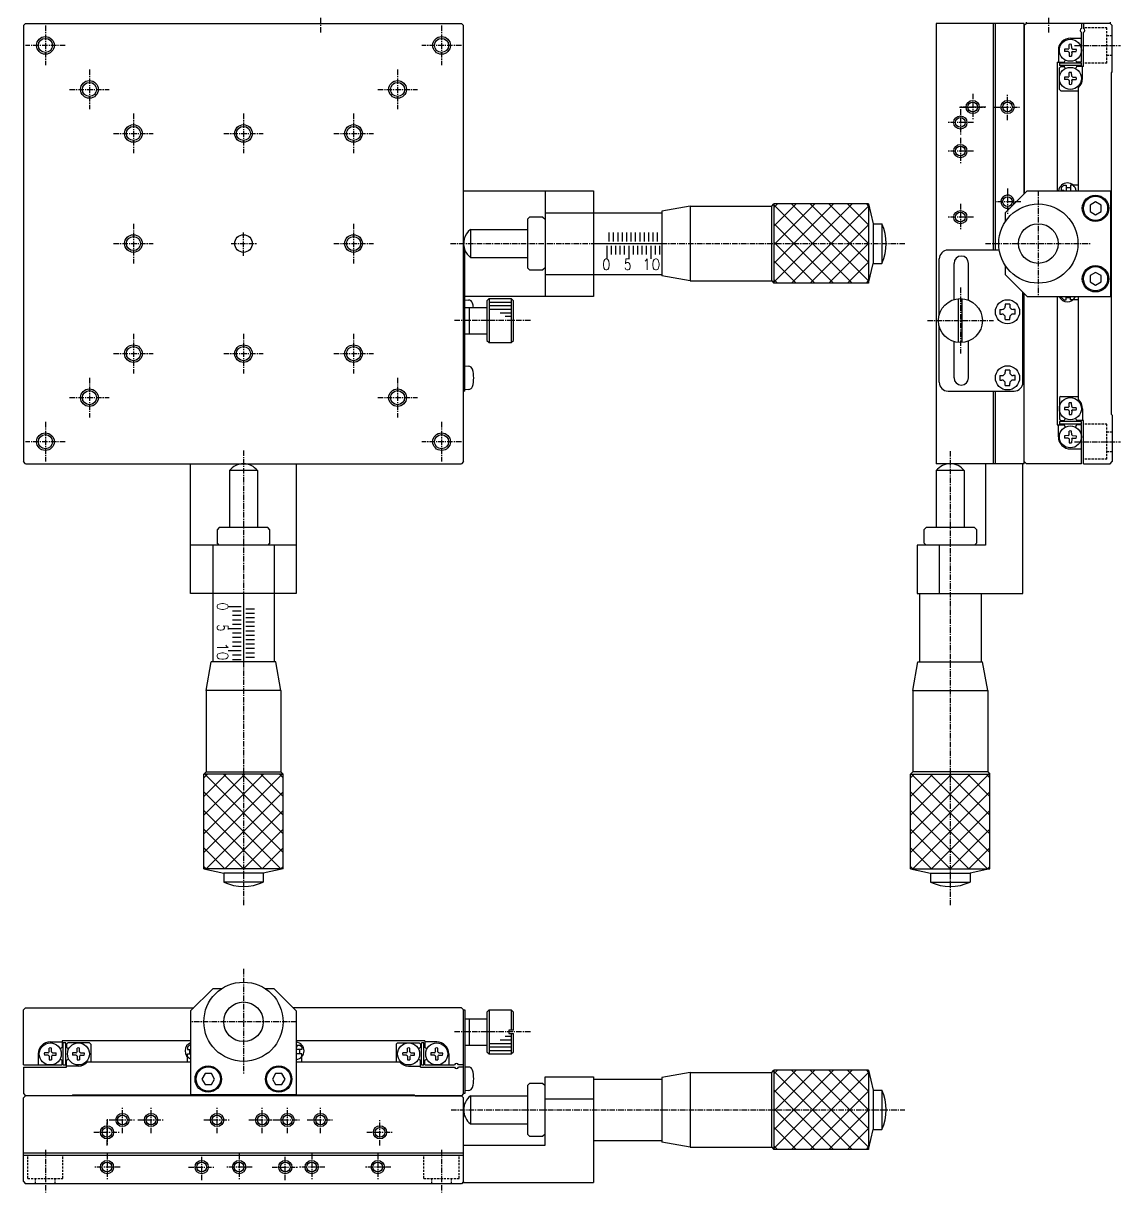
# Model space of a CAD drawing. Extents: x 1472 to 2045, y -739 to -339.
# Drawn here: x 1795.5 to 2044.7, y -738.5 to -473 of the extents above; entities that cross this region are included whole.
import ezdxf

# ---------------------------------------------------------------- set-up
doc = ezdxf.new("R2010")
doc.units = 0
doc.linetypes.add('CENTER', pattern=[2, 1.25, -0.25, 0.25, -0.25])
doc.linetypes.add('DASHED', pattern=[0.75, 0.5, -0.25])
doc.layers.get('0').update_dxf_attribs({"linetype": 'CONTINUOUS'})
doc.layers.add('CENTER', color=1, linetype='CENTER')
doc.styles.get("Standard").update_dxf_attribs({"font": 'TXT', "bigfont": 'BIGFONT'})

msp = doc.modelspace()

# ---------------------------------------------------------------- linework, layer by layer
for p, q in [((1795.47, -473.48), (1795.97, -472.98)), ((1795.47, -473.48), (1795.47, -572.48)), ((1795.97, -472.98), (1894.97, -472.98)), ((1895.47, -473.48), (1894.97, -472.98)), ((1895.47, -572.48), (1895.47, -473.48)), ((1895.47, -510.98), (1924.97, -510.98)), ((1913.97, -510.98), (1913.97, -534.98)), ((1924.97, -510.98), (1924.97, -534.98)), ((1946.97, -514.48), (1940.47, -515.63)), ((1946.97, -514.48), (1965.47, -514.48)), ((1946.97, -514.48), (1946.97, -531.48)), ((1965.47, -514.48), (1965.97, -513.98)), ((1987.47, -513.98), (1965.97, -513.98)), ((1987.47, -513.98), (1988.47, -518.48)), ((1910.47, -516.98), (1909.97, -517.48)), ((1909.97, -517.48), (1909.97, -528.48)), ((1913.47, -516.98), (1910.47, -516.98)), ((1913.47, -516.98), (1913.97, -517.48)), ((1913.97, -515.98), (1924.97, -515.98)), ((1924.97, -515.98), (1940.47, -515.98)), ((1940.47, -515.63), (1940.47, -530.34)), ((1897.04, -519.81), (1909.97, -519.81)), ((1988.47, -518.48), (1990.47, -518.48)), ((1895.77, -524.48), (1895.47, -524.48)), ((1895.77, -556.48), (1895.77, -524.48)), ((1897.04, -526.16), (1909.97, -526.16)), ((1987.47, -531.98), (1988.47, -527.48)), ((1988.47, -527.48), (1990.47, -527.48)), ((1909.97, -528.48), (1910.47, -528.98)), ((1910.47, -528.98), (1913.47, -528.98)), ((1913.97, -528.48), (1913.47, -528.98)), ((1913.97, -529.98), (1924.97, -529.98)), ((1924.97, -529.98), (1940.47, -529.98)), ((1946.97, -531.48), (1940.47, -530.34)), ((1946.97, -531.48), (1965.47, -531.48)), ((1965.47, -531.48), (1965.97, -531.98)), ((1987.47, -531.98), (1965.97, -531.98)), ((1924.97, -534.98), (1895.77, -534.98)), ((1895.77, -535.73), (1896.62, -535.81)), ((1901.27, -535.48), (1900.77, -535.98)), ((1900.77, -535.98), (1900.77, -544.98)), ((1901.27, -535.48), (1906.27, -535.48)), ((1906.77, -535.98), (1906.27, -535.48)), ((1906.77, -544.98), (1906.77, -535.98)), ((1895.77, -537.48), (1900.77, -537.48)), ((1896.77, -537.48), (1896.77, -543.48)), ((1895.77, -543.48), (1900.77, -543.48)), ((1900.77, -544.98), (1901.27, -545.48)), ((1901.27, -545.48), (1906.27, -545.48)), ((1906.27, -545.48), (1906.77, -544.98)), ((1895.77, -550.73), (1896.62, -550.81)), ((1895.77, -556.48), (1895.47, -556.48)), ((1896.62, -556.16), (1895.77, -556.23)), ((1795.97, -572.98), (1795.47, -572.48)), ((1795.97, -572.98), (1894.97, -572.98)), ((1833.47, -602.48), (1833.47, -572.98)), ((1857.47, -572.98), (1857.47, -602.48)), ((1895.47, -572.48), (1894.97, -572.98)), ((1842.3, -574.55), (1842.3, -587.48)), ((1848.65, -574.55), (1848.65, -587.48)), ((1839.97, -587.48), (1839.47, -587.98)), ((1839.47, -587.98), (1839.47, -590.98)), ((1850.97, -587.48), (1839.97, -587.48)), ((1851.47, -587.98), (1850.97, -587.48)), ((1851.47, -590.98), (1851.47, -587.98)), ((1857.47, -591.48), (1833.47, -591.48)), ((1838.47, -591.48), (1838.47, -602.48)), ((1839.97, -591.48), (1839.47, -590.98)), ((1851.47, -590.98), (1850.97, -591.48)), ((1852.47, -591.48), (1852.47, -602.48)), ((1857.47, -602.48), (1833.47, -602.48)), ((1838.47, -602.48), (1838.47, -617.98)), ((1852.47, -602.48), (1852.47, -617.98)), ((1836.97, -624.48), (1838.12, -617.98)), ((1852.82, -617.98), (1838.12, -617.98)), ((1853.97, -624.48), (1852.82, -617.98)), ((1836.97, -624.48), (1836.97, -642.98)), ((1853.97, -624.48), (1836.97, -624.48)), ((1853.97, -624.48), (1853.97, -642.98)), ((1836.97, -642.98), (1836.47, -643.48)), ((1836.47, -664.98), (1836.47, -643.48)), ((1853.97, -642.98), (1854.47, -643.48)), ((1854.47, -664.98), (1854.47, -643.48)), ((1836.47, -664.98), (1840.97, -665.98)), ((1840.97, -665.98), (1840.97, -667.98)), ((1854.47, -664.98), (1849.97, -665.98)), ((1849.97, -665.98), (1849.97, -667.98))]:
    msp.add_line(p, q)
at = {"color": 7, "linetype": 'CONTINUOUS'}
for p, q in [((2022.82, -472.98), (2002.82, -472.98)), ((2002.82, -472.98), (2002.82, -572.98)), ((2015.82, -524.48), (2015.82, -472.98)), ((2016.32, -524.48), (2016.32, -472.98)), ((2023.32, -472.98), (2022.82, -473.48)), ((2022.82, -511.68), (2022.82, -472.98)), ((2022.82, -473.48), (2022.82, -511.68)), ((2023.32, -472.98), (2023.32, -472.68)), ((2042.32, -472.98), (2023.32, -472.98)), ((2035.82, -472.98), (2035.82, -474.13)), ((2035.82, -481.79), (2035.82, -475.05)), ((2036.32, -472.98), (2036.32, -474.13)), ((2036.32, -482.79), (2036.32, -475.05)), ((2042.32, -472.68), (2042.32, -472.98)), ((2042.32, -472.98), (2042.82, -473.48)), ((2042.82, -483.98), (2042.82, -473.48)), ((2033.05, -478.6), (2033.06, -477.76)), ((2033.32, -476.33), (2035.82, -476.33)), ((2033.6, -478.6), (2033.58, -477.76)), ((2030.57, -479.08), (2030.57, -481.78)), ((2032.82, -478.81), (2032, -478.82)), ((2032.82, -479.36), (2032, -479.34)), ((2032.82, -478.81), (2032.99, -478.74)), ((2032.82, -479.36), (2032.99, -479.43)), ((2033.05, -478.6), (2032.99, -478.74)), ((2033.05, -479.56), (2032.99, -479.43)), ((2033.05, -479.56), (2033.06, -480.41)), ((2033.6, -479.56), (2033.58, -480.41)), ((2033.6, -478.6), (2033.66, -478.74)), ((2033.6, -479.56), (2033.66, -479.43)), ((2033.82, -478.81), (2033.66, -478.74)), ((2033.82, -479.36), (2033.66, -479.43)), ((2033.82, -478.81), (2034.65, -478.82)), ((2033.82, -479.36), (2034.65, -479.34)), ((2030.32, -481.78), (2030.32, -510.98)), ((2030.32, -481.78), (2031.91, -481.78)), ((2030.82, -481.98), (2030.82, -482.58)), ((2035.82, -481.98), (2030.82, -481.98)), ((2035.82, -482.58), (2030.82, -482.58)), ((2031.12, -482.78), (2030.82, -483.08)), ((2030.82, -487.98), (2030.82, -483.08)), ((2031.12, -482.78), (2031.91, -482.78)), ((2035.82, -481.78), (2034.74, -481.78)), ((2036.32, -482.78), (2034.74, -482.78)), ((2035.82, -482.58), (2035.82, -481.98)), ((2036.07, -485.48), (2036.07, -482.78)), ((2032.82, -485.21), (2032, -485.22)), ((2032.82, -485.76), (2032, -485.74)), ((2032.82, -485.21), (2032.99, -485.14)), ((2032.82, -485.76), (2032.99, -485.83)), ((2033.05, -485), (2032.99, -485.14)), ((2033.05, -485.96), (2032.99, -485.83)), ((2033.05, -485), (2033.06, -484.16)), ((2033.6, -485), (2033.58, -484.16)), ((2033.6, -485), (2033.66, -485.14)), ((2033.6, -485.96), (2033.66, -485.83)), ((2033.82, -485.76), (2033.66, -485.83)), ((2033.82, -485.21), (2034.65, -485.22)), ((2033.82, -485.76), (2034.65, -485.74)), ((2042.62, -484.18), (2042.82, -483.98)), ((2042.62, -561.78), (2042.62, -484.18)), ((2031.12, -488.28), (2030.82, -487.98)), ((2031.12, -488.28), (2035.12, -488.28)), ((2033.05, -485.96), (2033.06, -486.81)), ((2033.6, -485.96), (2033.58, -486.81)), ((2035.12, -510.98), (2035.12, -487.56)), ((2031.82, -509.73), (2031.32, -510.23)), ((2031.82, -509.73), (2032.32, -509.73)), ((2032.32, -509.73), (2032.32, -510.98)), ((2033.32, -509.73), (2033.32, -510.98)), ((2035.12, -509.73), (2033.32, -509.73)), ((2023.52, -510.98), (2018.52, -515.98)), ((2023.52, -510.98), (2042.52, -510.98)), ((2031.32, -510.83), (2031.32, -510.23)), ((2031.32, -510.83), (2031.82, -510.83)), ((2031.82, -510.98), (2031.82, -510.83)), ((2032.32, -510.23), (2033.32, -510.23)), ((2042.52, -534.98), (2042.52, -510.98)), ((2039.02, -513.54), (2037.77, -514.26)), ((2037.77, -514.26), (2037.77, -515.7)), ((2040.27, -514.26), (2039.02, -513.54)), ((2040.27, -515.7), (2040.27, -514.26)), ((2018.52, -515.98), (2018.52, -518.01)), ((2037.77, -515.7), (2039.02, -516.43)), ((2039.02, -516.43), (2040.27, -515.7)), ((2017.15, -524.48), (2005.52, -524.48)), ((2003.52, -539.08), (2003.52, -526.48)), ((2006.87, -535.7), (2006.87, -527.48)), ((2010.17, -535.84), (2010.17, -527.48)), ((2018.52, -527.96), (2018.52, -529.98)), ((2018.52, -529.98), (2023.52, -534.98)), ((2039.02, -529.54), (2037.77, -530.26)), ((2037.77, -530.26), (2037.77, -531.7)), ((2040.27, -530.26), (2039.02, -529.54)), ((2040.27, -531.7), (2040.27, -530.26)), ((2037.77, -531.7), (2039.02, -532.43)), ((2039.02, -532.43), (2040.27, -531.7)), ((2007.92, -545.47), (2007.92, -535.5)), ((2008.72, -545.47), (2008.72, -535.5)), ((2022.52, -554.48), (2022.52, -533.98)), ((2022.82, -572.48), (2022.82, -534.28)), ((2022.82, -572.98), (2022.82, -534.28)), ((2023.52, -534.98), (2042.52, -534.98)), ((2030.32, -534.98), (2030.32, -564.18)), ((2031.32, -534.98), (2031.32, -535.23)), ((2031.82, -535.73), (2031.32, -535.23)), ((2031.82, -535.73), (2032.32, -535.73)), ((2032.32, -535.73), (2032.32, -534.98)), ((2032.32, -535.23), (2033.32, -535.23)), ((2033.32, -535.73), (2033.32, -534.98)), ((2035.12, -535.73), (2033.32, -535.73)), ((2035.12, -558.4), (2035.12, -534.98)), ((2017.27, -537.98), (2017.27, -538.98)), ((2017.27, -537.98), (2017.72, -537.98)), ((2017.27, -538.98), (2017.72, -538.98)), ((2019.52, -536.73), (2018.52, -536.73)), ((2018.52, -536.73), (2018.52, -537.18)), ((2019.52, -536.73), (2019.52, -537.18)), ((2020.77, -537.98), (2020.32, -537.98)), ((2020.77, -538.98), (2020.32, -538.98)), ((2020.77, -538.98), (2020.77, -537.98)), ((2018.52, -540.23), (2018.52, -539.78)), ((2018.52, -540.23), (2019.52, -540.23)), ((2019.52, -540.23), (2019.52, -539.78)), ((2003.52, -554.48), (2003.52, -541.88)), ((2006.87, -553.48), (2006.87, -545.27)), ((2010.17, -553.48), (2010.17, -545.13)), ((2019.52, -551.73), (2018.52, -551.73)), ((2018.52, -551.73), (2018.52, -552.18)), ((2019.52, -551.73), (2019.52, -552.18)), ((2017.27, -552.98), (2017.27, -553.98)), ((2017.27, -552.98), (2017.72, -552.98)), ((2017.27, -553.98), (2017.72, -553.98)), ((2018.52, -555.23), (2018.52, -554.78)), ((2019.52, -555.23), (2019.52, -554.78)), ((2020.77, -552.98), (2020.32, -552.98)), ((2020.77, -553.98), (2020.32, -553.98)), ((2020.77, -553.98), (2020.77, -552.98)), ((2005.52, -556.48), (2020.52, -556.48)), ((2015.82, -572.98), (2015.82, -556.48)), ((2016.32, -572.98), (2016.32, -556.48)), ((2018.52, -555.23), (2019.52, -555.23)), ((2031.12, -557.68), (2030.82, -557.98)), ((2030.82, -557.98), (2030.82, -562.88)), ((2031.12, -557.68), (2035.12, -557.68)), ((2032.82, -560.2), (2032, -560.22)), ((2032.82, -560.2), (2032.99, -560.13)), ((2033.05, -560), (2032.99, -560.13)), ((2033.05, -560), (2033.06, -559.15)), ((2033.6, -560), (2033.58, -559.15)), ((2033.6, -560), (2033.66, -560.13)), ((2033.82, -560.2), (2033.66, -560.13)), ((2033.82, -560.2), (2034.65, -560.22)), ((2031.12, -563.18), (2030.82, -562.88)), ((2032.82, -560.75), (2032, -560.74)), ((2032.82, -560.75), (2032.99, -560.82)), ((2033.05, -560.96), (2032.99, -560.82)), ((2033.05, -560.96), (2033.06, -561.8)), ((2033.6, -560.96), (2033.58, -561.8)), ((2033.6, -560.96), (2033.66, -560.82)), ((2033.82, -560.75), (2033.66, -560.82)), ((2033.82, -560.75), (2034.65, -560.74)), ((2036.07, -560.48), (2036.07, -563.18)), ((2042.62, -561.78), (2042.82, -561.98)), ((2042.82, -561.98), (2042.82, -572.48)), ((2030.32, -564.18), (2031.91, -564.18)), ((2030.57, -566.88), (2030.57, -564.18)), ((2030.82, -563.38), (2030.82, -563.98)), ((2035.82, -563.38), (2030.82, -563.38)), ((2035.82, -563.98), (2030.82, -563.98)), ((2031.12, -563.18), (2031.91, -563.18)), ((2033.05, -566.4), (2033.06, -565.55)), ((2033.6, -566.4), (2033.58, -565.55)), ((2036.32, -563.18), (2034.74, -563.18)), ((2035.82, -564.18), (2034.74, -564.18)), ((2035.82, -563.98), (2035.82, -563.38)), ((2035.82, -572.98), (2035.82, -564.18)), ((2036.32, -572.98), (2036.32, -563.18)), ((2032.82, -566.6), (2032, -566.62)), ((2032.82, -567.15), (2032, -567.14)), ((2032.82, -566.6), (2032.99, -566.53)), ((2032.82, -567.15), (2032.99, -567.22)), ((2033.05, -566.4), (2032.99, -566.53)), ((2033.05, -567.36), (2032.99, -567.22)), ((2033.05, -567.36), (2033.06, -568.2)), ((2033.6, -567.36), (2033.58, -568.2)), ((2033.6, -566.4), (2033.66, -566.53)), ((2033.6, -567.36), (2033.66, -567.22)), ((2033.82, -566.6), (2033.66, -566.53)), ((2033.82, -567.15), (2033.66, -567.22)), ((2033.82, -566.6), (2034.65, -566.62)), ((2033.82, -567.15), (2034.65, -567.14)), ((2033.32, -569.63), (2035.82, -569.63)), ((2022.82, -572.98), (2002.82, -572.98)), ((2014.02, -572.98), (2014.02, -591.48)), ((2022.52, -602.48), (2022.52, -572.98)), ((2023.32, -572.98), (2022.82, -572.48)), ((2035.82, -572.98), (2023.32, -572.98)), ((2036.32, -572.98), (2042.32, -572.98)), ((2042.32, -572.98), (2042.82, -572.48)), ((2002.85, -574.55), (2002.85, -587.48)), ((2009.2, -574.55), (2009.2, -587.48)), ((2000.52, -587.48), (2000.02, -587.98)), ((2000.02, -587.98), (2000.02, -590.98)), ((2011.52, -587.48), (2000.52, -587.48)), ((2012.02, -587.98), (2011.52, -587.48)), ((2012.02, -590.98), (2012.02, -587.98)), ((1998.52, -591.48), (1998.52, -602.48)), ((2014.02, -591.48), (1998.52, -591.48)), ((2000.52, -591.48), (2000.02, -590.98)), ((2003.52, -591.48), (2003.52, -602.48)), ((2012.02, -590.98), (2011.52, -591.48)), ((1998.52, -602.48), (2022.52, -602.48)), ((1999.02, -602.48), (1999.02, -617.98)), ((2013.02, -602.48), (2013.02, -617.98)), ((1997.52, -624.48), (1998.67, -617.98)), ((1998.67, -617.98), (2013.37, -617.98)), ((2014.52, -624.48), (2013.37, -617.98)), ((1997.52, -624.48), (1997.52, -642.98)), ((1997.52, -624.48), (2014.52, -624.48)), ((2014.52, -624.48), (2014.52, -642.98)), ((1997.52, -642.98), (1997.02, -643.48)), ((1997.02, -664.98), (1997.02, -643.48)), ((2014.52, -642.98), (1997.52, -642.98)), ((2014.52, -642.98), (2015.02, -643.48)), ((2015.02, -664.98), (2015.02, -643.48)), ((1997.02, -664.98), (2001.52, -665.98)), ((2001.52, -665.98), (2010.52, -665.98)), ((2001.52, -665.98), (2001.52, -667.98)), ((2015.02, -664.98), (2010.52, -665.98)), ((2010.52, -665.98), (2010.52, -667.98)), ((1838.47, -692.21), (1833.47, -697.21)), ((1840.5, -692.21), (1838.47, -692.21)), ((1852.47, -692.21), (1850.44, -692.21)), ((1857.47, -697.21), (1852.47, -692.21)), ((1795.47, -697.01), (1795.97, -696.51)), ((1795.47, -709.51), (1795.47, -697.01)), ((1795.97, -696.51), (1834.17, -696.51)), ((1833.47, -697.21), (1833.47, -716.21)), ((1894.97, -696.51), (1856.77, -696.51)), ((1857.47, -697.21), (1857.47, -716.21)), ((1895.47, -697.01), (1894.97, -696.51)), ((1895.47, -697.01), (1895.77, -697.01)), ((1895.47, -716.01), (1895.47, -697.01)), ((1895.77, -697.01), (1895.77, -716.01)), ((1901.27, -697.01), (1900.77, -697.51)), ((1900.77, -697.51), (1900.77, -706.51)), ((1901.27, -697.01), (1906.27, -697.01)), ((1906.77, -697.51), (1906.27, -697.01)), ((1906.77, -701.61), (1906.77, -697.51)), ((1895.77, -699.01), (1900.77, -699.01)), ((1896.77, -699.01), (1896.77, -705.01)), ((1906.77, -701.61), (1905.77, -701.61)), ((1905.77, -701.61), (1905.77, -702.41)), ((1905.77, -702.41), (1906.77, -702.41)), ((1906.77, -706.51), (1906.77, -702.41)), ((1801.3, -706.51), (1801.32, -705.68)), ((1801.58, -704.26), (1804.28, -704.26)), ((1801.85, -706.51), (1801.84, -705.68)), ((1833.47, -704.01), (1804.28, -704.01)), ((1804.28, -704.01), (1804.28, -705.59)), ((1805.08, -704.51), (1804.48, -704.51)), ((1804.48, -709.51), (1804.48, -704.51)), ((1805.08, -709.51), (1805.08, -704.51)), ((1805.28, -704.81), (1805.58, -704.51)), ((1805.28, -704.81), (1805.28, -705.59)), ((1810.48, -704.51), (1805.58, -704.51)), ((1807.7, -706.51), (1807.72, -705.68)), ((1808.25, -706.51), (1808.24, -705.68)), ((1810.78, -704.81), (1810.48, -704.51)), ((1810.78, -704.81), (1810.78, -708.81)), ((1832.72, -705.51), (1833.22, -705.01)), ((1832.72, -705.51), (1832.72, -706.01)), ((1832.72, -706.01), (1833.47, -706.01)), ((1833.47, -705.01), (1833.22, -705.01)), ((1833.22, -706.01), (1833.22, -707.01)), ((1886.67, -704.01), (1857.47, -704.01)), ((1857.47, -705.51), (1857.62, -705.51)), ((1858.72, -706.01), (1857.47, -706.01)), ((1857.62, -705.01), (1858.22, -705.01)), ((1857.62, -705.01), (1857.62, -705.51)), ((1858.72, -705.51), (1858.22, -705.01)), ((1858.22, -706.01), (1858.22, -707.01)), ((1858.72, -705.51), (1858.72, -706.01)), ((1880.17, -704.81), (1880.47, -704.51)), ((1880.17, -704.81), (1880.17, -708.81)), ((1880.47, -704.51), (1885.37, -704.51)), ((1882.7, -706.51), (1882.71, -705.68)), ((1883.24, -706.51), (1883.23, -705.68)), ((1885.67, -704.81), (1885.37, -704.51)), ((1885.67, -704.81), (1885.67, -705.59)), ((1886.47, -704.51), (1885.87, -704.51)), ((1885.87, -709.51), (1885.87, -704.51)), ((1886.47, -709.51), (1886.47, -704.51)), ((1886.67, -704.01), (1886.67, -705.59)), ((1889.37, -704.26), (1886.67, -704.26)), ((1889.1, -706.51), (1889.11, -705.68)), ((1889.64, -706.51), (1889.63, -705.68)), ((1895.77, -705.01), (1900.77, -705.01)), ((1798.83, -707.01), (1798.83, -709.51)), ((1801.09, -706.73), (1800.25, -706.75)), ((1801.09, -707.28), (1800.25, -707.27)), ((1801.09, -706.73), (1801.23, -706.67)), ((1801.09, -707.28), (1801.23, -707.34)), ((1801.3, -706.51), (1801.23, -706.67)), ((1801.3, -707.51), (1801.23, -707.34)), ((1801.3, -707.51), (1801.32, -708.33)), ((1801.85, -707.51), (1801.84, -708.33)), ((1801.85, -706.51), (1801.92, -706.67)), ((1801.85, -707.51), (1801.92, -707.34)), ((1802.06, -706.73), (1801.92, -706.67)), ((1802.06, -707.28), (1801.92, -707.34)), ((1802.06, -706.73), (1802.9, -706.75)), ((1802.06, -707.28), (1802.9, -707.27)), ((1804.28, -709.51), (1804.28, -708.42)), ((1805.28, -710.01), (1805.28, -708.42)), ((1807.49, -706.73), (1806.65, -706.75)), ((1807.49, -707.28), (1806.65, -707.27)), ((1807.49, -706.73), (1807.63, -706.67)), ((1807.49, -707.28), (1807.63, -707.34)), ((1807.7, -706.51), (1807.63, -706.67)), ((1807.7, -707.51), (1807.63, -707.34)), ((1807.7, -707.51), (1807.72, -708.33)), ((1808.25, -707.51), (1808.24, -708.33)), ((1808.25, -706.51), (1808.32, -706.67)), ((1808.25, -707.51), (1808.32, -707.34)), ((1808.46, -706.73), (1808.32, -706.67)), ((1808.46, -707.28), (1808.32, -707.34)), ((1808.46, -706.73), (1809.3, -706.75)), ((1808.46, -707.28), (1809.3, -707.27)), ((1810.06, -708.81), (1833.47, -708.81)), ((1832.72, -707.01), (1833.47, -707.01)), ((1832.72, -708.81), (1832.72, -707.01)), ((1858.72, -707.01), (1857.47, -707.01)), ((1857.47, -708.81), (1880.89, -708.81)), ((1858.72, -708.81), (1858.72, -707.01)), ((1882.49, -706.73), (1881.65, -706.75)), ((1882.49, -707.28), (1881.65, -707.27)), ((1882.49, -706.73), (1882.62, -706.67)), ((1882.49, -707.28), (1882.62, -707.34)), ((1882.7, -706.51), (1882.62, -706.67)), ((1882.7, -707.51), (1882.62, -707.34)), ((1882.7, -707.51), (1882.71, -708.33)), ((1883.24, -707.51), (1883.23, -708.33)), ((1883.24, -706.51), (1883.32, -706.67)), ((1883.45, -706.73), (1883.32, -706.67)), ((1883.45, -707.28), (1883.32, -707.34)), ((1883.45, -706.73), (1884.29, -706.75)), ((1883.45, -707.28), (1884.29, -707.27)), ((1885.67, -710.01), (1885.67, -708.42)), ((1886.67, -709.51), (1886.67, -708.42)), ((1888.89, -706.73), (1888.05, -706.75)), ((1888.89, -707.28), (1888.05, -707.27)), ((1888.89, -706.73), (1889.02, -706.67)), ((1888.89, -707.28), (1889.02, -707.34)), ((1889.1, -706.51), (1889.02, -706.67)), ((1889.1, -707.51), (1889.02, -707.34)), ((1889.1, -707.51), (1889.11, -708.33)), ((1889.64, -707.51), (1889.63, -708.33)), ((1889.64, -706.51), (1889.72, -706.67)), ((1889.64, -707.51), (1889.72, -707.34)), ((1889.85, -706.73), (1889.72, -706.67)), ((1889.85, -707.28), (1889.72, -707.34)), ((1889.85, -706.73), (1890.69, -706.75)), ((1889.85, -707.28), (1890.69, -707.27)), ((1892.12, -707.01), (1892.12, -709.51)), ((1900.77, -706.51), (1901.27, -707.01)), ((1901.27, -707.01), (1906.27, -707.01)), ((1906.27, -707.01), (1906.77, -706.51)), ((1795.47, -709.51), (1804.27, -709.51)), ((1795.47, -710.01), (1805.27, -710.01)), ((1795.47, -710.01), (1795.47, -716.01)), ((1804.48, -709.51), (1805.08, -709.51)), ((1807.98, -709.76), (1805.28, -709.76)), ((1836.75, -711.46), (1836.03, -712.71)), ((1838.19, -711.46), (1836.75, -711.46)), ((1838.91, -712.71), (1838.19, -711.46)), ((1852.75, -711.46), (1852.03, -712.71)), ((1854.19, -711.46), (1852.75, -711.46)), ((1854.91, -712.71), (1854.19, -711.46)), ((1882.97, -709.76), (1885.67, -709.76)), ((1885.66, -710.01), (1893.41, -710.01)), ((1885.87, -709.51), (1886.47, -709.51)), ((1886.66, -709.51), (1893.41, -709.51)), ((1895.47, -709.51), (1894.32, -709.51)), ((1895.47, -710.01), (1894.32, -710.01)), ((1895.77, -709.91), (1896.62, -709.98)), ((1946.97, -711.21), (1940.47, -712.35)), ((1946.97, -711.21), (1965.47, -711.21)), ((1946.97, -711.21), (1946.97, -728.21)), ((1965.47, -711.21), (1965.97, -710.71)), ((1987.47, -710.71), (1965.97, -710.71)), ((1987.47, -710.71), (1988.47, -715.21)), ((1836.03, -712.71), (1836.75, -713.96)), ((1836.75, -713.96), (1838.19, -713.96)), ((1838.19, -713.96), (1838.91, -712.71)), ((1852.03, -712.71), (1852.75, -713.96)), ((1852.75, -713.96), (1854.19, -713.96)), ((1854.19, -713.96), (1854.91, -712.71)), ((1910.47, -713.71), (1909.97, -714.21)), ((1909.97, -714.21), (1909.97, -725.21)), ((1913.47, -713.71), (1910.47, -713.71)), ((1913.47, -713.71), (1913.97, -714.21)), ((1913.97, -712.21), (1924.97, -712.21)), ((1913.97, -727.71), (1913.97, -712.21)), ((1924.97, -712.21), (1924.97, -736.21)), ((1924.97, -712.71), (1940.47, -712.71)), ((1940.47, -712.35), (1940.47, -727.06)), ((1795.47, -716.01), (1795.97, -716.51)), ((1795.97, -716.51), (1795.47, -717.01)), ((1894.97, -716.51), (1795.97, -716.51)), ((1806.47, -716.51), (1795.97, -716.51)), ((1806.67, -716.31), (1806.47, -716.51)), ((1806.67, -716.31), (1884.27, -716.31)), ((1833.47, -716.21), (1857.47, -716.21)), ((1884.27, -716.31), (1884.47, -716.51)), ((1884.47, -716.51), (1894.97, -716.51)), ((1895.47, -716.01), (1894.97, -716.51)), ((1895.47, -717.01), (1894.97, -716.51)), ((1895.77, -716.01), (1895.47, -716.01)), ((1896.62, -715.34), (1895.77, -715.41)), ((1897.04, -716.53), (1909.97, -716.53)), ((1988.47, -715.21), (1990.47, -715.21)), ((1795.47, -736.01), (1795.47, -717.01)), ((1895.47, -736.21), (1895.47, -717.01)), ((1913.97, -717.21), (1924.97, -717.21)), ((1897.04, -722.88), (1909.97, -722.88)), ((1987.47, -728.71), (1988.47, -724.21)), ((1988.47, -724.21), (1990.47, -724.21)), ((1909.97, -725.21), (1910.47, -725.71)), ((1910.47, -725.71), (1913.47, -725.71)), ((1913.97, -725.21), (1913.47, -725.71)), ((1924.97, -726.71), (1940.47, -726.71)), ((1946.97, -728.21), (1940.47, -727.06)), ((1795.47, -729.51), (1895.47, -729.51)), ((1795.47, -730.01), (1895.47, -730.01)), ((1895.47, -727.71), (1913.97, -727.71)), ((1946.97, -728.21), (1965.47, -728.21)), ((1965.47, -728.21), (1965.97, -728.71)), ((1987.47, -728.71), (1965.97, -728.71)), ((1795.47, -736.01), (1795.97, -736.51)), ((1894.97, -736.51), (1795.97, -736.51)), ((1895.47, -736.01), (1894.97, -736.51)), ((1895.47, -736.21), (1924.97, -736.21))]:
    msp.add_line(p, q, dxfattribs=at)
at = {"color": 3, "linetype": 'DASHED'}
for p, q in [((2041.62, -473.98), (2036.32, -473.98)), ((2041.62, -481.98), (2041.62, -473.98)), ((2041.62, -475.73), (2042.82, -475.73)), ((2041.62, -480.23), (2042.82, -480.23)), ((2041.62, -481.98), (2036.32, -481.98)), ((2041.62, -563.98), (2036.32, -563.98)), ((2041.62, -571.98), (2041.62, -563.98)), ((2041.62, -565.73), (2042.82, -565.73)), ((2041.62, -570.23), (2042.82, -570.23)), ((2041.62, -571.98), (2036.32, -571.98)), ((1796.47, -735.31), (1796.47, -730.01)), ((1804.47, -735.31), (1804.47, -730.01)), ((1886.47, -735.31), (1886.47, -730.01)), ((1894.47, -735.31), (1894.47, -730.01)), ((1796.47, -735.31), (1804.47, -735.31)), ((1798.22, -736.51), (1798.22, -735.31)), ((1802.72, -736.51), (1802.72, -735.31)), ((1886.47, -735.31), (1894.47, -735.31)), ((1888.22, -736.51), (1888.22, -735.31)), ((1892.72, -736.51), (1892.72, -735.31))]:
    msp.add_line(p, q, dxfattribs=at)
at = {"color": 3, "linetype": 'CONTINUOUS'}
for p, q in [((1965.47, -531.48), (1965.47, -514.48)), ((1965.97, -513.98), (1965.97, -531.98)), ((1965.97, -514.78), (1966.77, -513.98)), ((1965.97, -519.03), (1971.01, -513.98)), ((1965.97, -523.27), (1975.26, -513.98)), ((1965.97, -527.51), (1979.5, -513.98)), ((1965.97, -531.76), (1983.74, -513.98)), ((1965.97, -514.21), (1983.74, -531.98)), ((1969.98, -513.98), (1987.47, -531.47)), ((1969.98, -531.98), (1987.47, -514.5)), ((1974.23, -513.98), (1987.47, -527.23)), ((1978.47, -513.98), (1987.47, -522.98)), ((1982.71, -513.98), (1987.47, -518.74)), ((1986.96, -513.98), (1987.47, -514.5)), ((1987.47, -513.98), (1987.47, -531.98)), ((1897.04, -519.81), (1897.04, -526.16)), ((1965.97, -518.45), (1979.5, -531.98)), ((1974.23, -531.98), (1987.47, -518.74)), ((1988.47, -518.48), (1988.47, -527.48)), ((1990.47, -518.48), (1990.47, -527.48)), ((1924.97, -522.98), (1940.47, -522.98)), ((1928.47, -520.48), (1928.47, -522.48)), ((1929.47, -520.48), (1929.47, -522.48)), ((1930.47, -520.48), (1930.47, -522.48)), ((1931.47, -520.48), (1931.47, -522.48)), ((1932.47, -520.48), (1932.47, -522.48)), ((1933.47, -520.48), (1933.47, -522.48)), ((1934.47, -520.48), (1934.47, -522.48)), ((1935.47, -520.48), (1935.47, -522.48)), ((1935.47, -520.48), (1935.47, -522.48)), ((1936.47, -520.48), (1936.47, -522.48)), ((1937.47, -520.48), (1937.47, -522.48)), ((1938.47, -520.48), (1938.47, -522.48)), ((1939.47, -520.48), (1939.47, -522.48)), ((1939.47, -520.48), (1939.47, -522.48)), ((1965.97, -522.7), (1975.26, -531.98)), ((1978.47, -531.98), (1987.47, -522.98)), ((1927.97, -523.48), (1927.97, -526.48)), ((1928.97, -523.48), (1928.97, -525.48)), ((1929.97, -523.48), (1929.97, -525.48)), ((1930.97, -523.48), (1930.97, -525.48)), ((1931.97, -523.48), (1931.97, -525.48)), ((1932.97, -523.48), (1932.97, -526.48)), ((1933.97, -523.48), (1933.97, -525.48)), ((1934.97, -523.48), (1934.97, -525.48)), ((1935.97, -523.48), (1935.97, -525.48)), ((1936.97, -523.48), (1936.97, -525.48)), ((1937.97, -523.48), (1937.97, -526.48)), ((1938.97, -523.48), (1938.97, -525.48)), ((1939.97, -523.48), (1939.97, -525.48)), ((1965.97, -526.94), (1971.01, -531.98)), ((1982.71, -531.98), (1987.47, -527.23)), ((1965.97, -531.18), (1966.77, -531.98)), ((1986.96, -531.98), (1987.47, -531.47)), ((1901.27, -535.48), (1901.27, -545.48)), ((1901.27, -536.28), (1906.27, -536.28)), ((1906.27, -535.48), (1906.27, -545.48)), ((1901.27, -537.08), (1906.27, -537.08)), ((1901.27, -537.88), (1906.27, -537.88)), ((1903.77, -538.68), (1906.27, -538.68)), ((1904.9, -539.48), (1906.27, -539.48)), ((1848.65, -574.55), (1842.3, -574.55)), ((2009.2, -574.55), (2002.85, -574.55)), ((1845.47, -602.48), (1845.47, -617.98)), ((1844.97, -605.48), (1841.97, -605.48)), ((1844.97, -606.48), (1842.97, -606.48)), ((1844.97, -607.48), (1842.97, -607.48)), ((1847.97, -605.98), (1845.97, -605.98)), ((1847.97, -606.98), (1845.97, -606.98)), ((1847.97, -607.98), (1845.97, -607.98)), ((1844.97, -610.48), (1841.97, -610.48)), ((1844.97, -608.48), (1842.97, -608.48)), ((1844.97, -609.48), (1842.97, -609.48)), ((1847.97, -608.98), (1845.97, -608.98)), ((1847.97, -609.98), (1845.97, -609.98)), ((1844.97, -611.48), (1842.97, -611.48)), ((1844.97, -612.48), (1842.97, -612.48)), ((1847.97, -610.98), (1845.97, -610.98)), ((1847.97, -611.98), (1845.97, -611.98)), ((1847.97, -612.98), (1845.97, -612.98)), ((1847.97, -612.98), (1845.97, -612.98)), ((1844.97, -615.48), (1841.97, -615.48)), ((1844.97, -613.48), (1842.97, -613.48)), ((1844.97, -614.48), (1842.97, -614.48)), ((1847.97, -613.98), (1845.97, -613.98)), ((1847.97, -614.98), (1845.97, -614.98)), ((1847.97, -615.98), (1845.97, -615.98)), ((1844.97, -616.48), (1842.97, -616.48)), ((1844.97, -617.48), (1842.97, -617.48)), ((1847.97, -616.98), (1845.97, -616.98)), ((1847.97, -616.98), (1845.97, -616.98)), ((1854.47, -643.48), (1836.47, -643.48)), ((1854.24, -643.48), (1836.47, -661.26)), ((1850, -643.48), (1836.47, -657.01)), ((1845.76, -643.48), (1836.47, -652.77)), ((1841.51, -643.48), (1836.47, -648.53)), ((1837.27, -643.48), (1836.47, -644.28)), ((1836.7, -643.48), (1854.47, -661.26)), ((1836.97, -642.98), (1853.97, -642.98)), ((1840.94, -643.48), (1854.47, -657.01)), ((1845.18, -643.48), (1854.47, -652.77)), ((1849.43, -643.48), (1854.47, -648.53)), ((1853.67, -643.48), (1854.47, -644.28)), ((1997.02, -643.48), (2015.02, -643.48)), ((1997.82, -643.48), (1997.02, -644.28)), ((2002.07, -643.48), (1997.02, -648.53)), ((2006.31, -643.48), (1997.02, -652.77)), ((2010.55, -643.48), (1997.02, -657.01)), ((2014.79, -643.48), (1997.02, -661.26)), ((1997.25, -643.48), (2015.02, -661.26)), ((2001.49, -643.48), (2015.02, -657.01)), ((2005.73, -643.48), (2015.02, -652.77)), ((2009.98, -643.48), (2015.02, -648.53)), ((2014.22, -643.48), (2015.02, -644.28)), ((1836.47, -647.5), (1853.96, -664.98)), ((1854.47, -647.5), (1836.98, -664.98)), ((1997.02, -647.5), (2014.51, -664.98)), ((2015.02, -647.5), (1997.54, -664.98)), ((1836.47, -651.74), (1849.71, -664.98)), ((1854.47, -651.74), (1841.23, -664.98)), ((1997.02, -651.74), (2010.26, -664.98)), ((2015.02, -651.74), (2001.78, -664.98)), ((1836.47, -655.98), (1845.47, -664.98)), ((1854.47, -655.98), (1845.47, -664.98)), ((1997.02, -655.98), (2006.02, -664.98)), ((2015.02, -655.98), (2006.02, -664.98)), ((1836.47, -660.23), (1841.23, -664.98)), ((1854.47, -660.23), (1849.71, -664.98)), ((1997.02, -660.23), (2001.78, -664.98)), ((2015.02, -660.23), (2010.26, -664.98)), ((1836.47, -664.47), (1836.98, -664.98)), ((1854.47, -664.98), (1836.47, -664.98)), ((1849.97, -665.98), (1840.97, -665.98)), ((1854.47, -664.47), (1853.96, -664.98)), ((1997.02, -664.47), (1997.54, -664.98)), ((1997.02, -664.98), (2015.02, -664.98)), ((2015.02, -664.47), (2014.51, -664.98)), ((1849.97, -667.98), (1840.97, -667.98)), ((2001.52, -667.98), (2010.52, -667.98)), ((1901.27, -697.01), (1901.27, -707.01)), ((1906.27, -697.01), (1906.27, -701.61)), ((1904.9, -703.01), (1906.27, -703.01)), ((1906.27, -702.41), (1906.27, -707.01)), ((1901.27, -704.61), (1906.27, -704.61)), ((1901.27, -705.41), (1906.27, -705.41)), ((1901.27, -706.21), (1906.27, -706.21)), ((1903.77, -703.81), (1906.27, -703.81)), ((1965.47, -728.21), (1965.47, -711.21)), ((1965.97, -710.71), (1965.97, -728.71)), ((1965.97, -711.51), (1966.77, -710.71)), ((1965.97, -715.75), (1971.01, -710.71)), ((1965.97, -719.99), (1975.26, -710.71)), ((1965.97, -724.24), (1979.5, -710.71)), ((1965.97, -728.48), (1983.74, -710.71)), ((1965.97, -710.94), (1983.74, -728.71)), ((1969.98, -710.71), (1987.47, -728.19)), ((1969.98, -728.71), (1987.47, -711.22)), ((1974.23, -710.71), (1987.47, -723.95)), ((1978.47, -710.71), (1987.47, -719.71)), ((1982.71, -710.71), (1987.47, -715.47)), ((1986.96, -710.71), (1987.47, -711.22)), ((1987.47, -710.71), (1987.47, -728.71)), ((1897.04, -716.53), (1897.04, -722.88)), ((1965.97, -715.18), (1979.5, -728.71)), ((1974.23, -728.71), (1987.47, -715.47)), ((1988.47, -715.21), (1988.47, -724.21)), ((1990.47, -715.21), (1990.47, -724.21)), ((1965.97, -719.42), (1975.26, -728.71)), ((1978.47, -728.71), (1987.47, -719.71)), ((1965.97, -723.66), (1971.01, -728.71)), ((1982.71, -728.71), (1987.47, -723.95)), ((1965.97, -727.91), (1966.77, -728.71)), ((1986.96, -728.71), (1987.47, -728.19))]:
    msp.add_line(p, q, dxfattribs=at)
for centre, radius in [((1800.47, -477.98), 2), ((1890.47, -477.98), 2), ((1810.47, -487.98), 2), ((1880.47, -487.98), 2), ((2011.12, -491.98), 1.5), ((2019.02, -491.98), 1.5), ((1820.47, -497.98), 2), ((1845.47, -497.98), 2), ((1870.47, -497.98), 2), ((2008.32, -495.48), 1.5), ((2008.32, -501.98), 1.5), ((2008.32, -516.98), 1.5), ((1820.47, -522.98), 2), ((1870.47, -522.98), 2), ((1820.47, -547.98), 2), ((1845.47, -547.98), 2), ((1870.47, -547.98), 2), ((1810.47, -557.98), 2), ((1880.47, -557.98), 2), ((1800.47, -567.98), 2), ((1890.47, -567.98), 2), ((1817.97, -722.01), 1.5), ((1824.47, -722.01), 1.5), ((1839.47, -722.01), 1.5), ((1849.72, -722.01), 1.5), ((1855.47, -722.01), 1.5), ((1862.97, -722.01), 1.5), ((1814.47, -724.81), 1.5), ((1876.47, -724.81), 1.5), ((1814.47, -732.71), 1.5), ((1835.97, -732.71), 1.5), ((1844.47, -732.71), 1.5), ((1854.97, -732.71), 1.5), ((1860.97, -732.71), 1.5), ((1875.97, -732.71), 1.5)]:
    msp.add_circle(centre, radius, dxfattribs=at)
for centre, radius in [((1800.47, -477.98), 1.6), ((1890.47, -477.98), 1.6), ((1810.47, -487.98), 1.6), ((1880.47, -487.98), 1.6), ((1820.47, -497.98), 1.6), ((1845.47, -497.98), 1.6), ((1870.47, -497.98), 1.6), ((1820.47, -522.98), 1.6), ((1845.47, -522.98), 2), ((1870.47, -522.98), 1.6), ((1820.47, -547.98), 1.6), ((1845.47, -547.98), 1.6), ((1870.47, -547.98), 1.6), ((1810.47, -557.98), 1.6), ((1880.47, -557.98), 1.6), ((1800.47, -567.98), 1.6), ((1890.47, -567.98), 1.6)]:
    msp.add_circle(centre, radius)
at = {"color": 7, "linetype": 'CONTINUOUS'}
for centre, radius in [((2033.32, -479.08), 2.5), ((2033.32, -485.48), 2.5), ((2011.12, -491.98), 1.1), ((2019.02, -491.98), 1.1), ((2008.32, -495.48), 1.1), ((2008.32, -501.98), 1.1), ((2019.02, -513.48), 1.1), ((2039.02, -514.98), 3), ((2039.02, -514.98), 2.75), ((2026.02, -522.98), 9), ((2008.32, -516.98), 1.1), ((2026.02, -522.98), 4.5), ((2039.02, -530.98), 3), ((2039.02, -530.98), 2.75), ((2008.32, -540.48), 5), ((2019.02, -538.48), 2.75), ((2019.02, -553.48), 2.75), ((2033.32, -560.48), 2.5), ((2033.32, -566.88), 2.5), ((1845.47, -699.71), 9), ((1845.47, -699.71), 4.5), ((1801.58, -707.01), 2.5), ((1807.98, -707.01), 2.5), ((1882.97, -707.01), 2.5), ((1889.37, -707.01), 2.5), ((1837.47, -712.71), 3), ((1837.47, -712.71), 2.75), ((1853.47, -712.71), 3), ((1853.47, -712.71), 2.75), ((1817.97, -722.01), 1.1), ((1824.47, -722.01), 1.1), ((1839.47, -722.01), 1.1), ((1849.72, -722.01), 1.1), ((1855.47, -722.01), 1.1), ((1862.97, -722.01), 1.1), ((1814.47, -724.81), 1.1), ((1876.47, -724.81), 1.1), ((1814.47, -732.71), 1.1), ((1835.97, -732.71), 1.1), ((1844.47, -732.71), 1.1), ((1854.97, -732.71), 1.1), ((1860.97, -732.71), 1.1), ((1875.97, -732.71), 1.1)]:
    msp.add_circle(centre, radius, dxfattribs=at)
for centre, radius, start, end in [((2036.02, -474.59), 0.5, 113.5782, 246.4218), ((2036.12, -474.59), 0.5, 293.5782, 66.4218), ((2033.32, -479.08), 2.75, 90, 180), ((2033.32, -479.08), 1.35, 78.8959, 101.1041), ((2033.32, -479.08), 1.35, 168.8959, 191.1041), ((2033.32, -479.08), 1.35, 258.8959, 281.1041), ((2033.32, -479.08), 1.35, 348.8959, 11.1041), ((2033.32, -482.28), 1.5, 139.4584, 168.463), ((2033.32, -482.28), 1.5, 191.5369, 220.5416), ((2033.32, -482.28), 1.5, 11.537, 40.5416), ((2033.32, -482.28), 1.5, 319.4584, 348.463), ((2033.32, -485.48), 1.35, 168.8959, 191.1041), ((2033.32, -485.48), 1.35, 78.8959, 101.1041), ((2033.32, -485.48), 1.35, 348.8959, 11.1041), ((2033.32, -485.48), 2.75, 310.8851, 0), ((2033.32, -485.48), 1.35, 258.8959, 281.1041), ((2005.52, -526.48), 2, 90, 180), ((2008.52, -527.48), 1.65, 0, 180), ((2017.72, -537.18), 0.8, 270, 0), ((2017.72, -539.78), 0.8, 0, 90), ((2020.32, -537.18), 0.8, 180, 270), ((2020.32, -539.78), 0.8, 90, 180), ((2017.72, -552.18), 0.8, 270, 0), ((2020.32, -552.18), 0.8, 180, 270), ((2005.52, -554.48), 2, 180, 270), ((2008.52, -553.48), 1.65, 180, 0), ((2017.72, -554.78), 0.8, 0, 90), ((2020.32, -554.78), 0.8, 90, 180), ((2020.52, -554.48), 2, 270, 0), ((2033.32, -560.48), 1.35, 168.8959, 191.1041), ((2033.32, -560.48), 1.35, 78.8959, 101.1041), ((2033.32, -560.48), 1.35, 348.8959, 11.1041), ((2033.32, -560.48), 2.75, 0, 49.1149), ((2033.32, -563.68), 1.5, 139.4584, 168.463), ((2033.32, -560.48), 1.35, 258.8959, 281.1041), ((2033.32, -563.68), 1.5, 11.537, 40.5416), ((2033.32, -563.68), 1.5, 191.5369, 220.5416), ((2033.32, -566.88), 1.35, 78.8959, 101.1041), ((2033.32, -563.68), 1.5, 319.4584, 348.463), ((2033.32, -566.88), 2.75, 180, 270), ((2033.32, -566.88), 1.35, 168.8959, 191.1041), ((2033.32, -566.88), 1.35, 258.8959, 281.1041), ((2033.32, -566.88), 1.35, 348.8959, 11.1041), ((2006.02, -576.98), 4, 37.4626, 142.5374), ((2006.02, -658.36), 10.62, 244.9424, 295.0576), ((1801.58, -707.01), 2.75, 90, 180), ((1801.58, -707.01), 1.35, 78.8959, 101.1041), ((1804.78, -707.01), 1.5, 101.5369, 130.5416), ((1804.78, -707.01), 1.5, 49.4584, 78.463), ((1807.98, -707.01), 1.35, 78.8959, 101.1041), ((1882.97, -707.01), 1.35, 78.8959, 101.1041), ((1886.17, -707.01), 1.5, 101.5369, 130.5416), ((1886.17, -707.01), 1.5, 49.4584, 78.463), ((1889.37, -707.01), 1.35, 78.8959, 101.1041), ((1889.37, -707.01), 2.75, 360, 90), ((1801.58, -707.01), 1.35, 168.8959, 191.1041), ((1801.58, -707.01), 1.35, 258.8959, 281.1041), ((1801.58, -707.01), 1.35, 348.8959, 11.1041), ((1804.78, -707.01), 1.5, 229.4584, 258.463), ((1804.78, -707.01), 1.5, 281.537, 310.5416), ((1807.98, -707.01), 1.35, 168.8959, 191.1041), ((1807.98, -707.01), 1.35, 258.8959, 281.1041), ((1807.98, -707.01), 2.75, 270, 319.1149), ((1807.98, -707.01), 1.35, 348.8959, 11.1041), ((1882.97, -707.01), 2.75, 220.8851, 270), ((1882.97, -707.01), 1.35, 168.8959, 191.1041), ((1882.97, -707.01), 1.35, 258.8959, 281.1041), ((1882.97, -707.01), 1.35, 348.8959, 11.1041), ((1886.17, -707.01), 1.5, 229.4584, 258.463), ((1886.17, -707.01), 1.5, 281.537, 310.5416), ((1889.37, -707.01), 1.35, 168.8959, 191.1041), ((1889.37, -707.01), 1.35, 258.8959, 281.1041), ((1889.37, -707.01), 1.35, 348.8959, 11.1041), ((1893.86, -709.71), 0.5, 23.5782, 156.4218), ((1893.86, -709.81), 0.5, 203.5782, 336.4218), ((1896.53, -710.98), 1, 16.257, 85), ((1890.77, -712.66), 7, 343.743, 16.257), ((1899.47, -719.71), 4, 127.4626, 232.5374), ((1896.53, -714.34), 1, 275, 343.743), ((1980.85, -719.71), 10.62, 334.9424, 25.0576)]:
    msp.add_arc(centre, radius, start, end, dxfattribs=at)
at = {"color": 3, "linetype": 'CONTINUOUS'}
for centre, radius, start, end in [((2032.62, -511.23), 2, 7.0944, 172.9056), ((2019.02, -513.48), 1.5, 334.4708, 295.5292), ((2032.62, -534.23), 2, 202.117, 337.883), ((1834.22, -706.31), 2, 112.117, 247.883), ((1857.22, -706.31), 2, 277.0944, 82.9056)]:
    msp.add_arc(centre, radius, start, end, dxfattribs=at)
for centre, radius, start, end in [((1899.47, -522.98), 4, 127.4626, 202.0244), ((1980.85, -522.98), 10.62, 334.9424, 25.0576), ((1899.47, -522.98), 4, 202.3316, 232.5374), ((1896.53, -536.8), 1, 16.257, 85), ((1890.77, -538.48), 7, 8.2132, 16.257), ((1896.53, -551.8), 1, 16.257, 85), ((1890.77, -553.48), 7, 343.743, 16.257), ((1896.53, -555.16), 1, 275, 343.743), ((1845.47, -576.98), 4, 37.4626, 142.5374), ((1845.47, -658.36), 10.62, 244.9424, 295.0576)]:
    msp.add_arc(centre, radius, start, end)
at = {"layer": 'CENTER', "color": 1, "linetype": 'CENTER'}
for p, q in [((1862.97, -457.82), (1862.97, -475.08)), ((2028.32, -457.82), (2028.32, -475.24)), ((1800.47, -473.48), (1800.47, -482.48)), ((1890.47, -473.48), (1890.47, -482.48)), ((1804.97, -477.98), (1795.97, -477.98)), ((1894.97, -477.98), (1885.97, -477.98)), ((2034.21, -477.97), (2044.72, -477.97)), ((1810.47, -483.48), (1810.47, -492.48)), ((1880.47, -483.48), (1880.47, -492.48)), ((1805.97, -487.98), (1814.97, -487.98)), ((1875.97, -487.98), (1884.97, -487.98)), ((2011.12, -488.98), (2011.12, -494.98)), ((2011.12, -488.98), (2011.12, -494.98)), ((2019.02, -494.98), (2019.02, -488.98)), ((1820.47, -493.48), (1820.47, -502.48)), ((1845.47, -493.48), (1845.47, -502.48)), ((1870.47, -493.48), (1870.47, -502.48)), ((2008.12, -491.98), (2014.12, -491.98)), ((2008.12, -491.98), (2014.12, -491.98)), ((2014.12, -491.98), (2008.12, -491.98)), ((2008.32, -492.48), (2008.32, -498.48)), ((2016.02, -491.98), (2022.02, -491.98)), ((2011.32, -495.48), (2005.32, -495.48)), ((1815.97, -497.98), (1824.97, -497.98)), ((1840.97, -497.98), (1849.97, -497.98)), ((1865.97, -497.98), (1874.97, -497.98)), ((2008.32, -498.98), (2008.32, -504.98)), ((2011.32, -501.98), (2005.32, -501.98)), ((2019.02, -510.48), (2019.02, -516.48)), ((2026.02, -510.98), (2026.02, -534.98)), ((2008.32, -513.98), (2008.32, -519.98)), ((2022.02, -513.48), (2016.02, -513.48)), ((2011.32, -516.98), (2005.32, -516.98)), ((1820.47, -518.48), (1820.47, -527.48)), ((1845.47, -525.74), (1845.47, -520.33)), ((1870.47, -518.48), (1870.47, -527.48)), ((1815.97, -522.98), (1824.97, -522.98)), ((1842.65, -522.98), (1848.6, -522.98)), ((1865.97, -522.98), (1874.97, -522.98)), ((1892.46, -522.98), (1995.73, -522.98)), ((2014.02, -522.98), (2038.02, -522.98)), ((2008.32, -532.98), (2008.32, -547.98)), ((1910.64, -540.48), (1893.38, -540.48)), ((2000.82, -540.48), (2015.82, -540.48)), ((1820.47, -543.48), (1820.47, -552.48)), ((1845.47, -543.48), (1845.47, -552.48)), ((1870.47, -543.48), (1870.47, -552.48)), ((1815.97, -547.98), (1824.97, -547.98)), ((1840.97, -547.98), (1849.97, -547.98)), ((1865.97, -547.98), (1874.97, -547.98)), ((1810.47, -553.48), (1810.47, -562.48)), ((1880.47, -553.48), (1880.47, -562.48)), ((1805.97, -557.98), (1814.97, -557.98)), ((1875.97, -557.98), (1884.97, -557.98)), ((1800.47, -563.48), (1800.47, -572.48)), ((1890.47, -563.48), (1890.47, -572.48)), ((1804.97, -567.98), (1795.97, -567.98)), ((1894.97, -567.98), (1885.97, -567.98)), ((2034.21, -567.98), (2044.72, -567.98)), ((1845.47, -569.97), (1845.47, -673.24)), ((2006.02, -570.12), (2006.02, -673.24)), ((1845.47, -687.71), (1845.47, -711.71)), ((1857.47, -699.71), (1833.47, -699.71)), ((1910.64, -702.01), (1893.22, -702.01)), ((1817.97, -725.01), (1817.97, -719.01)), ((1824.47, -725.01), (1824.47, -719.01)), ((1839.47, -725.01), (1839.47, -719.01)), ((1849.72, -725.01), (1849.72, -719.01)), ((1855.47, -725.01), (1855.47, -719.01)), ((1862.97, -725.01), (1862.97, -719.01)), ((1814.47, -721.81), (1814.47, -727.81)), ((1814.47, -721.81), (1814.47, -727.81)), ((1814.47, -727.81), (1814.47, -721.81)), ((1814.97, -722.01), (1820.97, -722.01)), ((1821.47, -722.01), (1827.47, -722.01)), ((1836.47, -722.01), (1842.47, -722.01)), ((1846.72, -722.01), (1852.72, -722.01)), ((1852.47, -722.01), (1858.47, -722.01)), ((1859.97, -722.01), (1865.97, -722.01)), ((1876.47, -727.81), (1876.47, -721.81)), ((1892.61, -719.71), (1995.73, -719.71)), ((1811.47, -724.81), (1817.47, -724.81)), ((1811.47, -724.81), (1817.47, -724.81)), ((1873.47, -724.81), (1879.47, -724.81)), ((1873.47, -724.81), (1879.47, -724.81)), ((1800.47, -728.81), (1800.47, -738.51)), ((1814.47, -729.71), (1814.47, -735.71)), ((1835.97, -735.71), (1835.97, -729.71)), ((1844.47, -729.71), (1844.47, -735.71)), ((1854.97, -735.71), (1854.97, -729.71)), ((1860.97, -729.71), (1860.97, -735.71)), ((1875.97, -729.71), (1875.97, -735.71)), ((1890.47, -728.81), (1890.47, -738.51)), ((1817.47, -732.71), (1811.47, -732.71)), ((1832.97, -732.71), (1838.97, -732.71)), ((1847.47, -732.71), (1841.47, -732.71)), ((1851.97, -732.71), (1857.97, -732.71)), ((1863.97, -732.71), (1857.97, -732.71)), ((1878.97, -732.71), (1872.97, -732.71))]:
    msp.add_line(p, q, dxfattribs=at)

# ---------------------------------------------------------------- texts
at = {"color": 3, "linetype": 'CONTINUOUS'}
for s, width, p in [('0', 0.864, (1926.97, -528.98)), ('5', 0.72, (1931.97, -528.98)), ('10', 0.96, (1936.07, -528.98))]:
    msp.add_text(s, height=2.5, dxfattribs=dict(at, width=width)).set_placement(p)
for s, width, p in [('0', 0.864, (1839.47, -604.48)), ('5', 0.72, (1839.47, -609.48)), ('10', 0.96, (1839.47, -613.58))]:
    msp.add_text(s, height=2.5, rotation=270, dxfattribs=dict(at, width=width)).set_placement(p)

doc.saveas('drawing.dxf')
